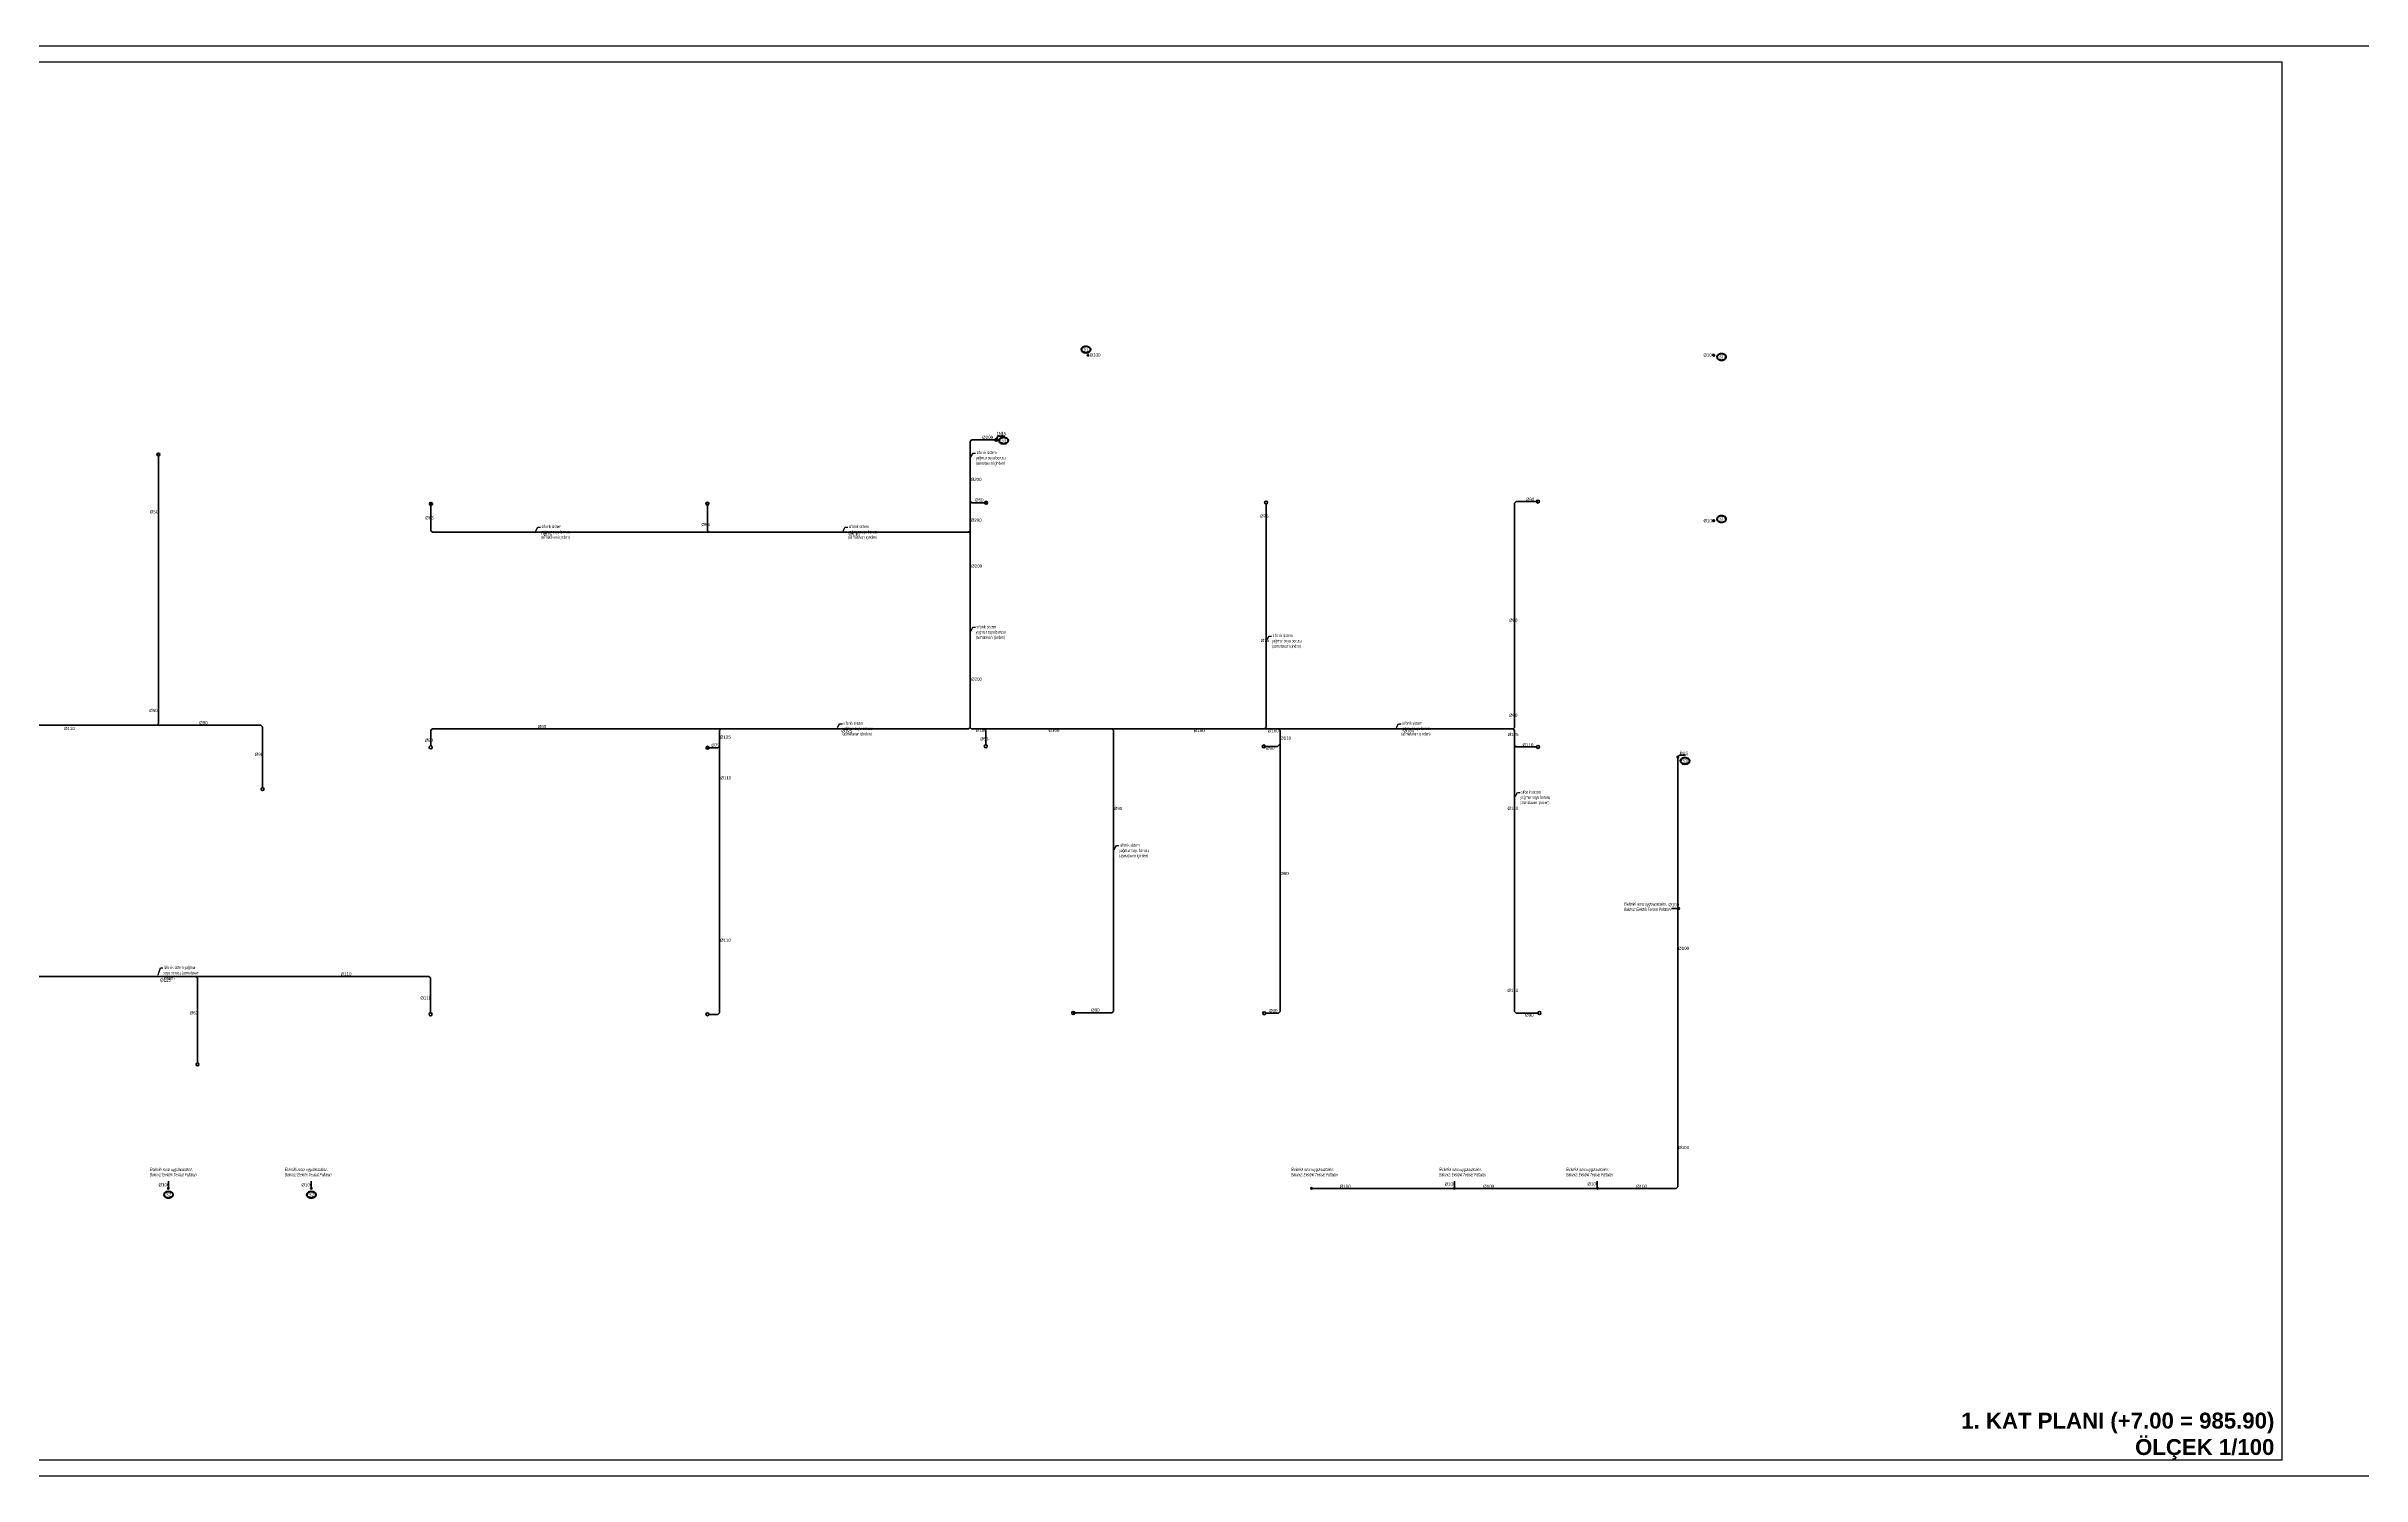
# Model space of a CAD drawing. Header units: centimetres. Extents: x 372964 to 529194, y 28783 to 59011.
# Drawn here: x 455481 to 470064, y 30011 to 39011 of the extents above; entities that cross this region are included whole.
import ezdxf
from ezdxf import colors
from ezdxf.entities.mleader import LeaderData, LeaderLine
from ezdxf.enums import TextEntityAlignment as Align
from ezdxf.math import Vec2, Vec3

# ---------------------------------------------------------------- set-up
doc = ezdxf.new("R2010")
doc.units = ezdxf.units.CM
for name, color, linetype, lineweight in [('0-krcn yağmur s. text', 2, 'Continuous', 20), ('0-KRCN-SHT-KOLADI-YAZIYAĞMURSUYU', 4, 'Continuous', 35), ('0-KRCN-SHT-YAZI-ÇAP-PİSSU', 41, 'Continuous', 30), ('0-KRCN-Z-ANTET', 71, 'Continuous', 30), ('0-MEK-SHT-aa YAĞMURSUYUBORUSU-100', 3, 'PISSU_LINE50', 35), ('0-MEK-SHT-KOLADI-YAZIYAĞMURSUYU', 4, 'Continuous', 35), ('AS_YAZI', 8, 'Continuous', 9)]:
    doc.layers.add(name, color=color, linetype=linetype, lineweight=lineweight)
doc.styles.add('ARIAL', font='arial.ttf', dxfattribs={"width": 0.8})
doc.styles.add('CBN_UYG', font='segoeuil.ttf', dxfattribs={"width": 0.6})
doc.styles.add('Kalin02', font='arialbd.ttf')
doc.styles.add('MUF', font='isocpeur.ttf')
doc.styles.add('YAZI', font='times.ttf')
doc.styles.add('ÇAP-2', font='ARIALNBI.TTF')
doc.linetypes.add('PISSU_LINE50', pattern='A,50,-10,["C",MUF,S=10,R=0,X=1,Y=-5],0', length=60)

# ---------------------------------------------------------------- blocks, each defined once
blk = doc.blocks.new('A$C75464483-')
at = {"layer": '0-KRCN-SHT-KOLADI-YAZIYAĞMURSUYU', "linetype": 'Continuous'}
for points in [[(22, 6, -0.254464), (22, -6, -0.105847), (17, -12, -0.086514), (9, -16, -0.153914), (-11, -16, -0.086514), (-18, -12, -0.105847), (-23, -6, -0.254464), (-23, 6, -0.105847), (-18, 12, -0.086514), (-11, 16, -0.153914), (9, 16, -0.086514), (17, 12, -0.105847), (22, 6, -0.125236)], [(21, 5, -0.254464), (21, -5, -0.105847), (16, -10, -0.086514), (9, -14, -0.153914), (-10, -14, -0.086514), (-17, -10, -0.105847), (-22, -5, -0.254464), (-22, 5, -0.105847), (-17, 10, -0.086514), (-10, 14, -0.153914), (9, 14, -0.086514), (16, 10, -0.105847), (21, 5, -0.125236)]]:
    blk.add_lwpolyline(points, format="xyb", dxfattribs=at)
at = {"layer": '0-KRCN-SHT-KOLADI-YAZIYAĞMURSUYU', "linetype": 'Continuous', "style": 'YAZI', "width": 0.6}
blk.add_text('YS', height=18, rotation=360, dxfattribs=at).set_placement((0, 0), align=Align.MIDDLE_RIGHT)
blk.add_attdef('99', text='', height=18, rotation=360, dxfattribs=at).set_placement((0, 0), align=Align.MIDDLE_LEFT)

msp = doc.modelspace()

# ---------------------------------------------------------------- linework, layer by layer
at = {"layer": '0-KRCN-Z-ANTET'}
for points in [[(372964.066, 30011.261), (513637.225, 30011.261), (513637.225, 39011.261), (372964.066, 39011.261)], [(438064.066, 30111.261), (469564.066, 30111.261), (469564.066, 38911.261), (438064.066, 38911.261)]]:
    msp.add_lwpolyline(points, close=True, dxfattribs=at)
at = {"layer": '0-MEK-SHT-aa YAĞMURSUYUBORUSU-100'}
for p, q in [((461298.945, 36523.514), (461308.945, 36533.514)), ((461298.945, 34722.905), (461298.945, 36523.514)), ((461308.945, 36533.514), (461464.381, 36533.514)), ((456187.006, 36440.494), (456187.006, 34746.554)), ((457903.064, 36133.369), (457903.064, 35961.362)), ((459645.02, 36131.911), (459645.02, 35961.362)), ((461298.945, 36147.181), (461308.945, 36137.181)), ((461400.391, 36137.181), (461308.945, 36137.181)), ((463164.215, 36128.988), (463164.215, 34722.905)), ((464728.94, 36135.16), (464738.94, 36145.16)), ((464728.94, 36135.16), (464728.94, 34722.905)), ((464875.293, 36145.16), (464738.94, 36145.16)), ((457903.064, 35961.362), (457913.064, 35951.362)), ((457913.064, 35951.362), (461288.945, 35951.362)), ((459655.02, 35951.362), (459645.02, 35961.362)), ((461288.945, 35951.362), (461298.945, 35961.362)), ((456832.857, 34736.554), (452527.493, 34736.554)), ((456177.006, 34736.554), (456187.006, 34746.554)), ((456832.857, 34736.554), (456842.857, 34726.554)), ((456842.857, 34726.554), (456842.857, 34343.757)), ((457902.022, 34702.905), (457912.022, 34712.905)), ((457912.022, 34712.905), (461288.945, 34712.905)), ((459721.376, 34702.905), (459731.376, 34712.905)), ((461288.945, 34712.905), (461298.945, 34722.905)), ((461298.945, 34722.905), (461308.945, 34712.905)), ((464718.94, 34712.905), (461308.945, 34712.905)), ((461387.626, 34712.905), (461397.682, 34702.849)), ((462192.313, 34712.905), (462202.313, 34702.905)), ((463154.215, 34712.905), (463164.215, 34722.905)), ((463251.373, 34702.905), (463241.373, 34712.905)), ((464718.94, 34712.905), (464728.94, 34722.905)), ((464718.94, 34712.905), (464728.94, 34702.905)), ((457902.022, 34606.414), (457902.022, 34702.905)), ((459645.708, 34594.711), (459711.376, 34594.711)), ((459711.376, 34594.711), (459721.376, 34604.711)), ((459721.376, 32925.215), (459721.376, 34702.905)), ((461397.682, 34611.198), (461397.682, 34702.849)), ((462202.313, 32934.616), (462202.313, 34702.905)), ((463149.549, 34603.045), (463235.047, 34603.045)), ((463235.047, 34603.045), (463251.373, 34619.371)), ((463251.373, 32933.118), (463251.373, 34702.905)), ((464728.94, 32934.383), (464728.94, 34702.905)), ((464738.94, 34599.848), (464728.94, 34609.848)), ((464866.937, 34599.848), (464738.94, 34599.848)), ((465756.741, 31830.063), (465756.741, 34531.582)), ((465716.746, 33582.563), (465757.246, 33582.563)), ((457890.992, 33155.351), (452527.493, 33155.351)), ((456423.189, 33155.351), (456433.189, 33145.351)), ((456433.189, 32610.289), (456433.189, 33145.351)), ((457890.992, 33155.351), (457900.992, 33145.351)), ((457900.992, 33145.351), (457900.992, 32925.672)), ((459654.575, 32915.215), (459711.376, 32915.215)), ((459711.376, 32915.215), (459721.376, 32925.215)), ((461948.511, 32924.616), (462192.313, 32924.616)), ((462192.313, 32924.616), (462202.313, 32934.616)), ((463161.062, 32923.118), (463241.373, 32923.118)), ((463241.373, 32923.118), (463251.373, 32933.118)), ((464738.94, 32924.383), (464728.94, 32934.383)), ((464876.089, 32924.383), (464738.94, 32924.383)), ((456249.746, 31865.563), (456249.746, 31825.063)), ((457149.746, 31865.563), (457149.746, 31825.063)), ((463454.246, 31820.063), (464344.746, 31820.063)), ((464349.746, 31825.063), (464349.746, 31865.563)), ((464354.746, 31820.063), (465244.746, 31820.063)), ((465249.746, 31825.063), (465249.746, 31865.563)), ((465254.746, 31820.063), (465746.741, 31820.063)), ((465746.741, 31820.063), (465756.741, 31830.063))]:
    msp.add_line(p, q, dxfattribs=at)
for centre, radius in [((462041.246, 37066.063), 5), ((462041.246, 37066.063), 5), ((462041.246, 37066.063), 5), ((462041.246, 37066.063), 5), ((465983.246, 37066.063), 5), ((465983.246, 37066.063), 5), ((465983.246, 37066.063), 5), ((461464.381, 36533.514), 8.38), ((456187.006, 36440.494), 9.417), ((457903.793, 36130.545), 9.417), ((459645.02, 36131.911), 9.417), ((461400.391, 36137.181), 9.417), ((463163.744, 36138.393), 9.417), ((464875.293, 36145.16), 9.417), ((465983.246, 36024.063), 5), ((465983.246, 36024.063), 5), ((465983.246, 36024.063), 5), ((465983.246, 36024.063), 5), ((465983.246, 36024.063), 5), ((457902.022, 34596.997), 9.417), ((459645.778, 34594.782), 9.417), ((461397.725, 34603.884), 9.417), ((463149.092, 34603.045), 9.417), ((464876.354, 34599.848), 9.417), ((465756.741, 34536.582), 5), ((456842.857, 34334.34), 9.417), ((465762.246, 33582.563), 5), ((457900.992, 32916.256), 9.417), ((459645.291, 32916.792), 9.417), ((461948.511, 32924.616), 9.417), ((463151.645, 32923.118), 9.417), ((464885.506, 32924.383), 9.417), ((456433.189, 32600.872), 9.417), ((456249.746, 31820.063), 5), ((456249.746, 31820.063), 5), ((457149.746, 31820.063), 5), ((463449.746, 31820.063), 5), ((464349.746, 31820.063), 5), ((465249.746, 31820.063), 5)]:
    msp.add_circle(centre, radius, dxfattribs=at)
at = {"layer": '0-MEK-SHT-KOLADI-YAZIYAĞMURSUYU', "color": 4}
for p in [(461464.381, 36533.514), (461513.506, 36557.444)]:
    msp.add_line(p, (461474.736, 36557.444), dxfattribs=at)
at = {"layer": '0-MEK-SHT-KOLADI-YAZIYAĞMURSUYU', "linetype": 'Continuous'}
for p, q in [((465757.246, 34536.582), (465767.232, 34548.339)), ((465767.232, 34548.339), (465804.265, 34548.339))]:
    msp.add_line(p, q, dxfattribs=at)

# ---------------------------------------------------------------- block references
at = {"layer": '0-KRCN-SHT-KOLADI-YAZIYAĞMURSUYU', "linetype": 'Continuous'}
ref = msp.add_blockref('A$C75464483-', (462029.552, 37102.03), dxfattribs=dict(at, xscale=1.25, yscale=1.25, zscale=1.25))
ref.add_attrib('99', '17', dxfattribs={"height": 22.5, "style": 'YAZI', "width": 0.7}).set_placement((462029.57, 37102.03), align=Align.MIDDLE_LEFT)
ref = msp.add_blockref('A$C75464483-', (466032.909, 37055.371), dxfattribs=dict(at, xscale=1.25, yscale=1.25, zscale=1.25))
ref.add_attrib('99', '18', dxfattribs={"height": 22.5, "style": 'YAZI', "width": 0.7}).set_placement((466032.927, 37055.371), align=Align.MIDDLE_LEFT)
ref = msp.add_blockref('A$C75464483-', (461511.141, 36529.094), dxfattribs=dict(at, xscale=1.25, yscale=1.25, zscale=1.25))
ref.add_attrib('99', '37', dxfattribs={"height": 22.5, "style": 'YAZI', "width": 0.7}).set_placement((461511.158, 36529.094), align=Align.MIDDLE_LEFT)
ref = msp.add_blockref('A$C75464483-', (466032.909, 36034.754), dxfattribs=dict(at, xscale=1.25, yscale=1.25, zscale=1.25))
ref.add_attrib('99', '19', dxfattribs={"height": 22.5, "style": 'YAZI', "width": 0.7}).set_placement((466032.927, 36034.754), align=Align.MIDDLE_LEFT)
ref = msp.add_blockref('A$C75464483-', (465802.839, 34512.037), dxfattribs=dict(at, xscale=1.25, yscale=1.25, zscale=1.25))
ref.add_attrib('99', '20', dxfattribs={"height": 22.5, "style": 'YAZI', "width": 0.7}).set_placement((465802.857, 34512.037), align=Align.MIDDLE_LEFT)
ref = msp.add_blockref('A$C75464483-', (456251.324, 31779.91), dxfattribs=dict(at, xscale=1.25, yscale=1.25, zscale=1.25))
ref.add_attrib('99', '22', dxfattribs={"height": 22.5, "style": 'YAZI', "width": 0.7}).set_placement((456251.342, 31779.91), align=Align.MIDDLE_LEFT)
ref = msp.add_blockref('A$C75464483-', (457151.324, 31779.91), dxfattribs=dict(at, xscale=1.25, yscale=1.25, zscale=1.25))
ref.add_attrib('99', '21', dxfattribs={"height": 22.5, "style": 'YAZI', "width": 0.7}).set_placement((457151.342, 31779.91), align=Align.MIDDLE_LEFT)

# ---------------------------------------------------------------- texts
at = {"layer": '0-KRCN-SHT-KOLADI-YAZIYAĞMURSUYU', "style": 'YAZI'}
msp.add_text('İNİŞ', height=20, dxfattribs=at).set_placement((461496.9, 36572.061), align=Align.MIDDLE)
at = {"layer": '0-KRCN-SHT-YAZI-ÇAP-PİSSU', "char_height": 20, "width": 490.47749, "attachment_point": 1, "style": 'ÇAP-2'}
for insert in [(465417.926, 33620.863), (456133.555, 31949.896), (456983.37, 31949.896), (463322.243, 31949.896), (464254.612, 31949.896), (465054.438, 31949.896)]:
    msp.add_mtext('{\\W0.7;Elektrikli ısıtıcı uygulanacaktır.\\PBakınız: Elektrik Tesisat Paftaları}', dxfattribs=dict(at, insert=insert))
at = {"layer": '0-MEK-SHT-KOLADI-YAZIYAĞMURSUYU', "linetype": 'Continuous', "style": 'ARIAL', "width": 0.8}
for s, p in [('Ø100', (462052.291, 37057.563)), ('Ø100', (465918.194, 37057.563)), ('Ø200', (461375.674, 36539.051)), ('Ø200', (461302.86, 36274.332)), ('Ø90', (464800.313, 36148.96)), ('Ø50', (456132.984, 36070.515)), ('Ø63', (457867.773, 36032.776)), ('Ø200', (461303.169, 36018.028)), ('Ø50', (461330.678, 36144.728)), ('Ø75', (463125.681, 36042.894)), ('Ø100', (465918.827, 36014.463)), ('Ø75', (458612.47, 35928.217)), ('Ø56', (459606.843, 35990.158)), ('Ø110', (460537.413, 35930.57)), ('Ø200', (461306.381, 35728.936)), ('Ø90', (464693.75, 35387.924)), ('Ø75', (463130.065, 35260.408)), ('Ø200', (461305.92, 35016.143)), ('Ø110', (455592.785, 34706.177)), ('Ø50', (456129.339, 34819.623)), ('Ø90', (456444.241, 34742.408)), ('Ø90', (458576.72, 34718.046)), ('Ø125', (460488.705, 34690.174)), ('Ø160', (461335.3, 34695.358)), ('Ø160', (461793.482, 34695.358)), ('Ø160', (462708.762, 34693.051)), ('Ø160', (463174.13, 34692.032)), ('Ø160', (464028.572, 34692.032)), ('Ø90', (464693.75, 34789.391)), ('Ø90', (456793.647, 34543.35)), ('Ø90', (457864.26, 34632.433)), ('Ø75', (459670.098, 34599.853)), ('Ø125', (459723.703, 34651.787)), ('Ø56', (461361.944, 34640.719)), ('Ø90', (463163.402, 34582.725)), ('Ø110', (463252.816, 34646.368)), ('Ø125', (464684.951, 34668.4)), ('Ø110', (464778.788, 34603.334)), ('İNİŞ', (465768.674, 34550.729)), ('Ø110', (459726.892, 34395.52)), ('Ø90', (462205.139, 34202.547)), ('Ø110', (464684.043, 34203.662)), ('Ø90', (463253.396, 33793.005)), ('Ø100', (465696.853, 33597.003)), ('Ø110', (459724.448, 33372.968)), ('Ø100', (465759.362, 33321.539)), ('Ø125', (456198.032, 33122.816)), ('Ø110', (457334.615, 33160.492)), ('Ø110', (457836.587, 33008.789)), ('Ø110', (464683.36, 33056.777)), ('Ø63', (456384.02, 32915.388)), ('Ø90', (462061.824, 32933.242)), ('Ø90', (463182.226, 32929.068)), ('Ø90', (464795.441, 32901.209)), ('Ø100', (465759.9, 32067.66)), ('Ø100', (456188.043, 31832.643)), ('Ø100', (457088.043, 31832.643)), ('Ø100', (463627.459, 31823.172)), ('Ø100', (464288.043, 31838.063)), ('Ø100', (464531.168, 31823.172)), ('Ø100', (465188.043, 31838.063)), ('Ø100', (465494.328, 31823.172))]:
    msp.add_text(s, height=20, dxfattribs=at).set_placement(p)
at = {"layer": 'AS_YAZI', "insert": (469514.066, 30111.261), "char_height": 100, "attachment_point": 9, "style": 'Kalin02'}
msp.add_mtext_dynamic_manual_height_columns('\\pt10200;1. KAT PLANI (+7.00 = 985.90) \\P\\ptz;ÖLÇEK 1/100', width=31947.85456, gutter_width=1875, heights=[0], dxfattribs=at)

# ---------------------------------------------------------------- leaders
at = {"layer": '0-krcn yağmur s. text'}
ml = msp.add_multileader_mtext('Standard', dxfattribs=at)
ml.set_content(' sifonik sistem yağmur suyu borusu (asmatavan içinden)', color=256, style='CBN_UYG')
ml.set_leader_properties()
ml.build(insert=Vec2(0, 0))
ml.multileader.update_dxf_attribs({"arrow_head_size": 10})
ctx = ml.context
ctx.base_point, ctx.char_height, ctx.arrow_head_size, ctx.plane_origin = Vec3(461334.058, 36450.105), 20, 10, Vec3(461000.139, 36404.57)
notes = []
notes.append((ctx, [(0, (1, 1, 0), (461317.963, 36450.105), (1, 0), 16.094, [(0, [(461299.637, 36417.549)], 0, [])])]))
ctx.mtext.insert, ctx.mtext.rotation, ctx.mtext.width, ctx.mtext.flow_direction = Vec3(461336.058, 36463.815), 6.283185307, 159.01788, 5
ml = msp.add_multileader_mtext('Standard', dxfattribs=at)
ml.set_content(' sifonik sistem yağmur suyu borusu (asmatavan içinden)', color=256, style='CBN_UYG')
ml.set_leader_properties()
ml.build(insert=Vec2(0, 0))
ml.multileader.update_dxf_attribs({"arrow_head_size": 10})
ctx = ml.context
ctx.base_point, ctx.char_height, ctx.arrow_head_size, ctx.plane_origin = Vec3(458593.714, 35983.918), 20, 10, Vec3(458259.796, 35938.383)
notes.append((ctx, [(0, (1, 1, 0), (458577.62, 35983.918), (1, 0), 16.094, [(0, [(458559.294, 35951.362)], 0, [])])]))
ctx.mtext.insert, ctx.mtext.rotation, ctx.mtext.width, ctx.mtext.flow_direction = Vec3(458595.714, 35997.628), 6.283185307, 159.01788, 5
ml = msp.add_multileader_mtext('Standard', dxfattribs=at)
ml.set_content(' sifonik sistem yağmur suyu borusu (asmatavan içinden)', color=256, style='CBN_UYG')
ml.set_leader_properties()
ml.build(insert=Vec2(0, 0))
ml.multileader.update_dxf_attribs({"arrow_head_size": 10})
ctx = ml.context
ctx.base_point, ctx.char_height, ctx.arrow_head_size, ctx.plane_origin = Vec3(460529.104, 35983.918), 20, 10, Vec3(460195.185, 35938.383)
notes.append((ctx, [(0, (1, 1, 0), (460513.009, 35983.918), (1, 0), 16.094, [(0, [(460494.683, 35951.362)], 0, [])])]))
ctx.mtext.insert, ctx.mtext.rotation, ctx.mtext.width, ctx.mtext.flow_direction = Vec3(460531.104, 35997.628), 6.283185307, 159.01788, 5
ml = msp.add_multileader_mtext('Standard', dxfattribs=at)
ml.set_content(' sifonik sistem yağmur suyu borusu (asmatavan içinden)', color=256, style='CBN_UYG')
ml.set_leader_properties()
ml.build(insert=Vec2(0, 0))
ml.multileader.update_dxf_attribs({"arrow_head_size": 10})
ctx = ml.context
ctx.base_point, ctx.char_height, ctx.arrow_head_size, ctx.plane_origin = Vec3(461333.078, 35353.401), 20, 10, Vec3(460999.16, 35307.865)
notes.append((ctx, [(0, (1, 1, 0), (461316.984, 35353.401), (1, 0), 16.094, [(0, [(461298.658, 35320.844)], 0, [])])]))
ctx.mtext.insert, ctx.mtext.rotation, ctx.mtext.width, ctx.mtext.flow_direction = Vec3(461335.078, 35367.111), 6.283185307, 159.01788, 5
ml = msp.add_multileader_mtext('Standard', dxfattribs=at)
ml.set_content(' sifonik sistem yağmur suyu borusu (asmatavan içinden)', color=256, style='CBN_UYG')
ml.set_leader_properties()
ml.build(insert=Vec2(0, 0))
ml.multileader.update_dxf_attribs({"arrow_head_size": 10})
ctx = ml.context
ctx.base_point, ctx.char_height, ctx.arrow_head_size, ctx.plane_origin = Vec3(463198.636, 35298.189), 20, 10, Vec3(462864.717, 35252.653)
notes.append((ctx, [(0, (1, 1, 0), (463182.541, 35298.189), (1, 0), 16.094, [(0, [(463164.215, 35265.632)], 0, [])])]))
ctx.mtext.insert, ctx.mtext.rotation, ctx.mtext.width, ctx.mtext.flow_direction = Vec3(463200.636, 35311.899), 6.283185307, 159.01788, 5
ml = msp.add_multileader_mtext('Standard', dxfattribs=at)
ml.set_content(' sifonik sistem yağmur suyu borusu (asmatavan içinden)', color=256, style='CBN_UYG')
ml.set_leader_properties()
ml.build(insert=Vec2(0, 0))
ml.multileader.update_dxf_attribs({"arrow_head_size": 10})
ctx = ml.context
ctx.base_point, ctx.char_height, ctx.arrow_head_size, ctx.plane_origin = Vec3(460494.593, 34745.461), 20, 10, Vec3(460160.674, 34699.926)
notes.append((ctx, [(0, (1, 1, 0), (460478.498, 34745.461), (1, 0), 16.094, [(0, [(460460.172, 34712.905)], 0, [])])]))
ctx.mtext.insert, ctx.mtext.rotation, ctx.mtext.width, ctx.mtext.flow_direction = Vec3(460496.593, 34759.171), 6.283185307, 159.01788, 5
ml = msp.add_multileader_mtext('Standard', dxfattribs=at)
ml.set_content(' sifonik sistem yağmur suyu borusu (asmatavan içinden)', color=256, style='CBN_UYG')
ml.set_leader_properties()
ml.build(insert=Vec2(0, 0))
ml.multileader.update_dxf_attribs({"arrow_head_size": 10})
ctx = ml.context
ctx.base_point, ctx.char_height, ctx.arrow_head_size, ctx.plane_origin = Vec3(464014.308, 34745.461), 20, 10, Vec3(463680.389, 34699.926)
notes.append((ctx, [(0, (1, 1, 0), (463998.213, 34745.461), (1, 0), 16.094, [(0, [(463979.887, 34712.905)], 0, [])])]))
ctx.mtext.insert, ctx.mtext.rotation, ctx.mtext.width, ctx.mtext.flow_direction = Vec3(464016.308, 34759.171), 6.283185307, 159.01788, 5
ml = msp.add_multileader_mtext('Standard', dxfattribs=at)
ml.set_content(' sifonik sistem yağmur suyu borusu (asmatavan içinden)', color=256, style='CBN_UYG')
ml.set_leader_properties()
ml.build(insert=Vec2(0, 0))
ml.multileader.update_dxf_attribs({"arrow_head_size": 10})
ctx = ml.context
ctx.base_point, ctx.char_height, ctx.arrow_head_size, ctx.plane_origin = Vec3(464763.36, 34312.8), 20, 10, Vec3(464429.441, 34267.264)
notes.append((ctx, [(0, (1, 1, 0), (464747.266, 34312.8), (1, 0), 16.094, [(0, [(464728.94, 34280.243)], 0, [])])]))
ctx.mtext.insert, ctx.mtext.rotation, ctx.mtext.width, ctx.mtext.flow_direction = Vec3(464765.36, 34326.509), 6.283185307, 159.01788, 5
ml = msp.add_multileader_mtext('Standard', dxfattribs=at)
ml.set_content(' sifonik sistem yağmur suyu borusu (asmatavan içinden)', color=256, style='CBN_UYG')
ml.set_leader_properties()
ml.build(insert=Vec2(0, 0))
ml.multileader.update_dxf_attribs({"arrow_head_size": 10})
ctx = ml.context
ctx.base_point, ctx.char_height, ctx.arrow_head_size, ctx.plane_origin = Vec3(462236.733, 33978.325), 20, 10, Vec3(461902.815, 33932.789)
notes.append((ctx, [(0, (1, 1, 0), (462220.639, 33978.325), (1, 0), 16.094, [(0, [(462202.313, 33945.768)], 0, [])])]))
ctx.mtext.insert, ctx.mtext.rotation, ctx.mtext.width, ctx.mtext.flow_direction = Vec3(462238.733, 33992.035), 6.283185307, 159.01788, 5
ml = msp.add_multileader_mtext('Standard', dxfattribs=at)
ml.set_content(' sifonik sistem yağmur suyu borusu (asmatavan içinden)', color=256, style='CBN_UYG')
ml.set_leader_properties()
ml.build(insert=Vec2(0, 0))
ml.multileader.update_dxf_attribs({"arrow_head_size": 10})
ctx = ml.context
ctx.base_point, ctx.char_height, ctx.arrow_head_size, ctx.plane_origin = Vec3(456215.666, 33207.907), 20, 10, Vec3(455881.747, 33142.372)
notes.append((ctx, [(0, (1, 1, 0), (456199.571, 33207.907), (1, 0), 16.094, [(0, [(456181.245, 33155.351)], 0, [])])]))
ctx.mtext.insert, ctx.mtext.rotation, ctx.mtext.width, ctx.mtext.flow_direction = Vec3(456217.666, 33221.617), 6.283185307, 200.42678, 5
for ctx, leaders in notes:
    for number, flags, end, landing, length, lines in leaders:
        leader = LeaderData()
        leader.index, (leader.has_last_leader_line, leader.has_dogleg_vector, leader.attachment_direction) = number, flags
        leader.last_leader_point, leader.dogleg_vector, leader.dogleg_length = Vec3(end), Vec3(landing), length
        for number, points, colour, breaks in lines:
            line = LeaderLine()
            line.index, line.vertices, line.color, line.breaks = number, Vec3.list(points), colors.encode_raw_color(colour), breaks
            leader.lines.append(line)
        ctx.leaders.append(leader)

doc.saveas('drawing.dxf')
